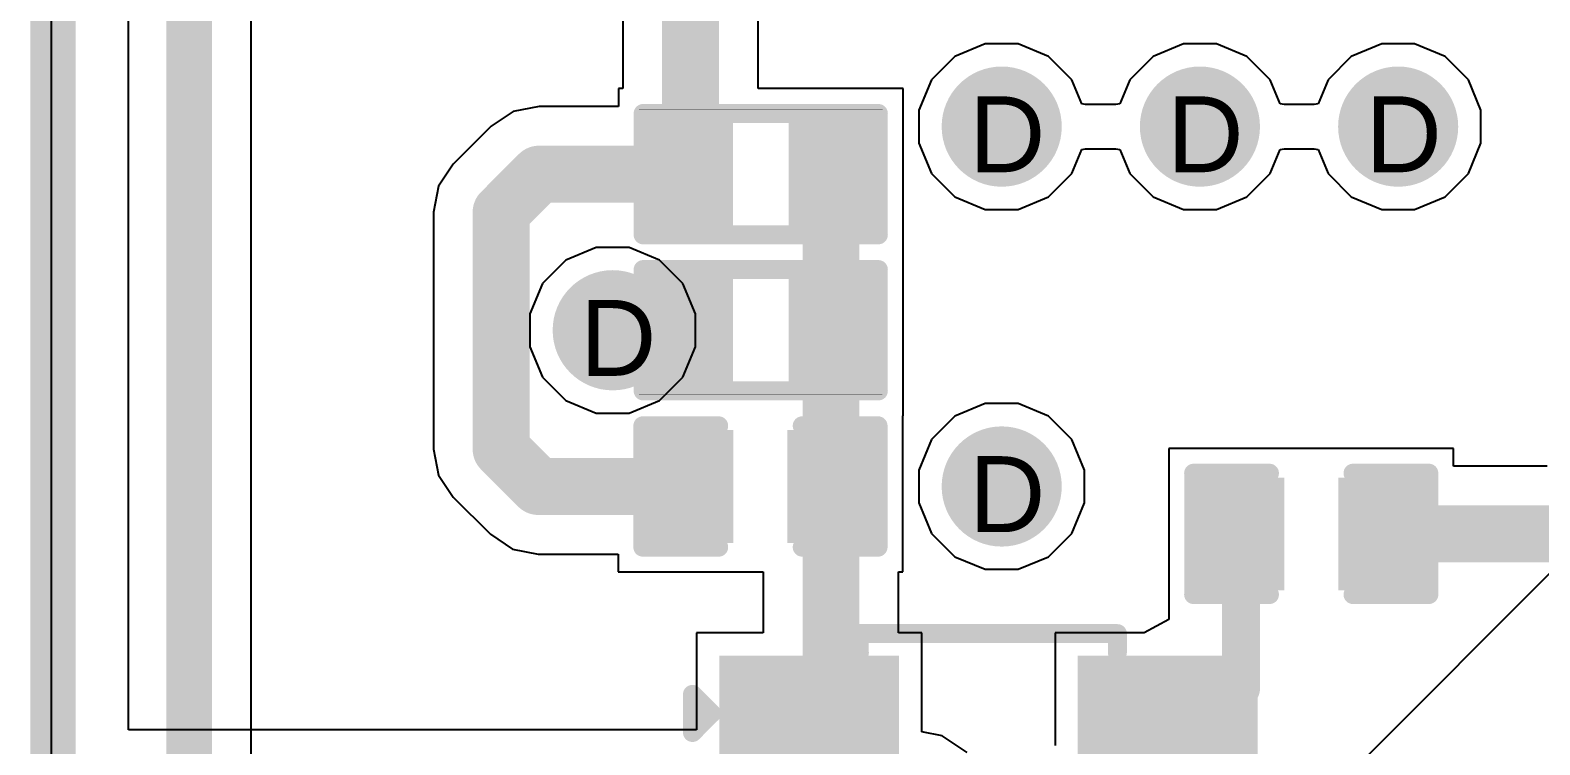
# Model space of a CAD drawing. Header units: inches. Extents: x 0 to 5401, y 0 to 5414.
# Drawn here: x 26.35 to 36.46, y 59.27 to 64.05 of the extents above; entities that cross this region are included whole.
import ezdxf

# ---------------------------------------------------------------- set-up
doc = ezdxf.new("R2010")
doc.units = ezdxf.units.IN
for name, color, linetype in [('Bottom Layer', 5, 'Continuous'), ('Bottom Solder', 6, 'Continuous'), ('Drill Drawing', 1, 'Continuous'), ('Layer 1', 16, 'Continuous'), ('Layer 2', 76, 'Continuous'), ('Top Layer', 1, 'Continuous'), ('Top Overlay', 2, 'Continuous'), ('Top Paste', 8, 'Continuous'), ('Top Solder', 216, 'Continuous'), ('Via Holes', 16, 'Continuous')]:
    doc.layers.add(name, color=color, linetype=linetype)
doc.styles.add('Arial', font='', dxfattribs={"height": 0.2})
doc.styles.get('Arial').set_extended_font_data('Arial')

# ---------------------------------------------------------------- blocks, each defined once
blk = doc.blocks.new('TSOT_23_6_33')
at = {"layer": 'Top Layer'}
for points in [[(-1.7, 1.25), (-0.7, 1.25), (-0.7, 0.65), (-1.7, 0.65)], [(0.7, 1.25), (1.7, 1.25), (1.7, 0.65), (0.7, 0.65)], [(-1.7, 0.3), (-0.7, 0.3), (-0.7, -0.3), (-1.7, -0.3)], [(0.7, 0.3), (1.7, 0.3), (1.7, -0.3), (0.7, -0.3)], [(-1.7, -0.65), (-0.7, -0.65), (-0.7, -1.25), (-1.7, -1.25)], [(0.7, -0.65), (1.7, -0.65), (1.7, -1.25), (0.7, -1.25)]]:
    blk.add_hatch(color=1, dxfattribs=at).paths.add_polyline_path(points)
at = {"layer": 'Top Paste'}
for points in [[(-1.7, 1.25), (-0.7, 1.25), (-0.7, 0.65), (-1.7, 0.65)], [(0.7, 1.25), (1.7, 1.25), (1.7, 0.65), (0.7, 0.65)], [(-1.7, 0.3), (-0.7, 0.3), (-0.7, -0.3), (-1.7, -0.3)], [(0.7, 0.3), (1.7, 0.3), (1.7, -0.3), (0.7, -0.3)], [(-1.7, -0.65), (-0.7, -0.65), (-0.7, -1.25), (-1.7, -1.25)], [(0.7, -0.65), (1.7, -0.65), (1.7, -1.25), (0.7, -1.25)]]:
    blk.add_hatch(color=8, dxfattribs=at).paths.add_polyline_path(points)
at = {"layer": 'Top Solder'}
for points in [[(-1.802, 1.352), (-0.598, 1.352), (-0.598, 0.548), (-1.802, 0.548)], [(0.598, 1.352), (1.802, 1.352), (1.802, 0.548), (0.598, 0.548)], [(-1.802, 0.402), (-0.598, 0.402), (-0.598, -0.402), (-1.802, -0.402)], [(0.598, 0.402), (1.802, 0.402), (1.802, -0.402), (0.598, -0.402)], [(-1.802, -0.548), (-0.598, -0.548), (-0.598, -1.352), (-1.802, -1.352)], [(0.598, -0.548), (1.802, -0.548), (1.802, -1.352), (0.598, -1.352)]]:
    blk.add_hatch(color=216, dxfattribs=at).paths.add_polyline_path(points)
at = {"layer": 'Top Overlay'}
for points in [[(-0.864, 1.372, 0.127, 0.127, 0), (-0.864, 1.499, 0.127, 0.127, 0)], [(-0.864, 1.499, 0.127, 0.127, 0), (0.864, 1.499, 0.127, 0.127, 0)], [(0.864, 1.372, 0.127, 0.127, 0), (0.864, 1.499, 0.127, 0.127, 0)], [(-1.981, 1.092, 0.127, 0.127, 0), (-1.854, 0.965, 0.127, 0.127, 0)], [(-1.981, 0.838, 0.127, 0.127, 0), (-1.981, 1.092, 0.127, 0.127, 0)], [(-1.981, 0.838, 0.127, 0.127, 0), (-1.854, 0.965, 0.127, 0.127, 0)], [(-0.864, -1.499, 0.127, 0.127, 0), (-0.864, -1.372, 0.127, 0.127, 0)], [(0.864, -1.499, 0.127, 0.127, 0), (0.864, -1.372, 0.127, 0.127, 0)], [(-0.864, -1.499, 0.127, 0.127, 0), (0.864, -1.499, 0.127, 0.127, 0)]]:
    blk.add_lwpolyline(points, format="xyseb", dxfattribs=at)
for points in [[(-0.895, 1.499, 0.0635, 0.0635, 1), (-0.832, 1.499, 0.0635, 0.0635, 1)], [(-0.895, 1.499, 0.0635, 0.0635, 1), (-0.832, 1.499, 0.0635, 0.0635, 1)], [(0.832, 1.499, 0.0635, 0.0635, 1), (0.895, 1.499, 0.0635, 0.0635, 1)], [(0.832, 1.499, 0.0635, 0.0635, 1), (0.895, 1.499, 0.0635, 0.0635, 1)], [(-0.895, 1.372, 0.0635, 0.0635, 1), (-0.832, 1.372, 0.0635, 0.0635, 1)], [(0.832, 1.372, 0.0635, 0.0635, 1), (0.895, 1.372, 0.0635, 0.0635, 1)], [(-2.013, 1.092, 0.0635, 0.0635, 1), (-1.949, 1.092, 0.0635, 0.0635, 1)], [(-2.013, 1.092, 0.0635, 0.0635, 1), (-1.949, 1.092, 0.0635, 0.0635, 1)], [(-1.886, 0.965, 0.0635, 0.0635, 1), (-1.822, 0.965, 0.0635, 0.0635, 1)], [(-1.886, 0.965, 0.0635, 0.0635, 1), (-1.822, 0.965, 0.0635, 0.0635, 1)], [(-2.013, 0.838, 0.0635, 0.0635, 1), (-1.949, 0.838, 0.0635, 0.0635, 1)], [(-2.013, 0.838, 0.0635, 0.0635, 1), (-1.949, 0.838, 0.0635, 0.0635, 1)], [(-0.895, -1.372, 0.0635, 0.0635, 1), (-0.832, -1.372, 0.0635, 0.0635, 1)], [(0.832, -1.372, 0.0635, 0.0635, 1), (0.895, -1.372, 0.0635, 0.0635, 1)], [(-0.895, -1.499, 0.0635, 0.0635, 1), (-0.832, -1.499, 0.0635, 0.0635, 1)], [(-0.895, -1.499, 0.0635, 0.0635, 1), (-0.832, -1.499, 0.0635, 0.0635, 1)], [(0.832, -1.499, 0.0635, 0.0635, 1), (0.895, -1.499, 0.0635, 0.0635, 1)], [(0.832, -1.499, 0.0635, 0.0635, 1), (0.895, -1.499, 0.0635, 0.0635, 1)]]:
    blk.add_lwpolyline(points, format="xyseb", close=True, dxfattribs=at)
blk = doc.blocks.new('R___0402_140')
at = {"layer": 'Top Layer'}
for points in [[(-0.699, -0.318), (-0.699, 0.318), (-0.241, 0.318), (-0.241, -0.318)], [(0.241, -0.318), (0.241, 0.318), (0.699, 0.318), (0.699, -0.318)]]:
    blk.add_hatch(color=1, dxfattribs=at).paths.add_polyline_path(points)
at = {"layer": 'Top Paste'}
for points in [[(-0.699, -0.318), (-0.699, 0.318), (-0.241, 0.318), (-0.241, -0.318)], [(0.241, -0.318), (0.241, 0.318), (0.699, 0.318), (0.699, -0.318)]]:
    blk.add_hatch(color=8, dxfattribs=at).paths.add_polyline_path(points)
at = {"layer": 'Top Solder'}
for points in [[(-0.754, -0.373), (-0.754, 0.373), (-0.186, 0.373), (-0.186, -0.373)], [(0.186, -0.373), (0.186, 0.373), (0.754, 0.373), (0.754, -0.373)]]:
    blk.add_hatch(color=216, dxfattribs=at).paths.add_polyline_path(points)
at = {"layer": 'Top Overlay'}
for points in [[(-0.787, -0.406, 0.127, 0.127, 0), (-0.787, 0.406, 0.127, 0.127, 0)], [(-0.787, 0.406, 0.127, 0.127, 0), (0.787, 0.406, 0.127, 0.127, 0)], [(0.787, -0.406, 0.127, 0.127, 0), (0.787, 0.406, 0.127, 0.127, 0)], [(-0.787, -0.406, 0.127, 0.127, 0), (0.787, -0.406, 0.127, 0.127, 0)], [(-0.813, -0.432, 0.00323, 0.00323, 0), (0.813, -0.432, 0.00323, 0.00323, 0)]]:
    blk.add_lwpolyline(points, format="xyseb", dxfattribs=at)
for points in [[(-0.819, 0.406, 0.0635, 0.0635, 1), (-0.756, 0.406, 0.0635, 0.0635, 1)], [(-0.819, 0.406, 0.0635, 0.0635, 1), (-0.756, 0.406, 0.0635, 0.0635, 1)], [(0.756, 0.406, 0.0635, 0.0635, 1), (0.819, 0.406, 0.0635, 0.0635, 1)], [(0.756, 0.406, 0.0635, 0.0635, 1), (0.819, 0.406, 0.0635, 0.0635, 1)], [(-0.819, -0.406, 0.0635, 0.0635, 1), (-0.756, -0.406, 0.0635, 0.0635, 1)], [(-0.819, -0.406, 0.0635, 0.0635, 1), (-0.756, -0.406, 0.0635, 0.0635, 1)], [(0.756, -0.406, 0.0635, 0.0635, 1), (0.819, -0.406, 0.0635, 0.0635, 1)], [(0.756, -0.406, 0.0635, 0.0635, 1), (0.819, -0.406, 0.0635, 0.0635, 1)], [(-0.814, -0.432, 0.00161, 0.00161, 1), (-0.812, -0.432, 0.00161, 0.00161, 1)], [(0.812, -0.432, 0.00161, 0.00161, 1), (0.814, -0.432, 0.00161, 0.00161, 1)]]:
    blk.add_lwpolyline(points, format="xyseb", close=True, dxfattribs=at)
blk = doc.blocks.new('R___0402_141')
at = {"layer": 'Top Layer'}
for points in [[(-0.699, -0.318), (-0.699, 0.318), (-0.241, 0.318), (-0.241, -0.318)], [(0.241, -0.318), (0.241, 0.318), (0.699, 0.318), (0.699, -0.318)]]:
    blk.add_hatch(color=1, dxfattribs=at).paths.add_polyline_path(points)
at = {"layer": 'Top Paste'}
for points in [[(-0.699, -0.318), (-0.699, 0.318), (-0.241, 0.318), (-0.241, -0.318)], [(0.241, -0.318), (0.241, 0.318), (0.699, 0.318), (0.699, -0.318)]]:
    blk.add_hatch(color=8, dxfattribs=at).paths.add_polyline_path(points)
at = {"layer": 'Top Solder'}
for points in [[(-0.754, -0.373), (-0.754, 0.373), (-0.186, 0.373), (-0.186, -0.373)], [(0.186, -0.373), (0.186, 0.373), (0.754, 0.373), (0.754, -0.373)]]:
    blk.add_hatch(color=216, dxfattribs=at).paths.add_polyline_path(points)
at = {"layer": 'Top Overlay'}
for points in [[(-0.787, 0.406, 0.127, 0.127, 0), (-0.787, -0.406, 0.127, 0.127, 0)], [(0.787, 0.406, 0.127, 0.127, 0), (-0.787, 0.406, 0.127, 0.127, 0)], [(0.787, 0.406, 0.127, 0.127, 0), (0.787, -0.406, 0.127, 0.127, 0)], [(0.787, -0.406, 0.127, 0.127, 0), (-0.787, -0.406, 0.127, 0.127, 0)], [(0.813, -0.432, 0.00323, 0.00323, 0), (-0.813, -0.432, 0.00323, 0.00323, 0)]]:
    blk.add_lwpolyline(points, format="xyseb", dxfattribs=at)
for points in [[(-0.819, 0.406, 0.0635, 0.0635, 1), (-0.756, 0.406, 0.0635, 0.0635, 1)], [(-0.819, 0.406, 0.0635, 0.0635, 1), (-0.756, 0.406, 0.0635, 0.0635, 1)], [(0.756, 0.406, 0.0635, 0.0635, 1), (0.819, 0.406, 0.0635, 0.0635, 1)], [(0.756, 0.406, 0.0635, 0.0635, 1), (0.819, 0.406, 0.0635, 0.0635, 1)], [(-0.819, -0.406, 0.0635, 0.0635, 1), (-0.756, -0.406, 0.0635, 0.0635, 1)], [(-0.819, -0.406, 0.0635, 0.0635, 1), (-0.756, -0.406, 0.0635, 0.0635, 1)], [(0.756, -0.406, 0.0635, 0.0635, 1), (0.819, -0.406, 0.0635, 0.0635, 1)], [(0.756, -0.406, 0.0635, 0.0635, 1), (0.819, -0.406, 0.0635, 0.0635, 1)], [(-0.814, -0.432, 0.00161, 0.00161, 1), (-0.812, -0.432, 0.00161, 0.00161, 1)], [(0.812, -0.432, 0.00161, 0.00161, 1), (0.814, -0.432, 0.00161, 0.00161, 1)]]:
    blk.add_lwpolyline(points, format="xyseb", close=True, dxfattribs=at)
blk = doc.blocks.new('C___0402_294')
at = {"layer": 'Top Layer'}
for points in [[(-0.699, -0.318), (-0.699, 0.318), (-0.241, 0.318), (-0.241, -0.318)], [(0.241, -0.318), (0.241, 0.318), (0.699, 0.318), (0.699, -0.318)]]:
    blk.add_hatch(color=1, dxfattribs=at).paths.add_polyline_path(points)
at = {"layer": 'Top Paste'}
for points in [[(-0.699, -0.318), (-0.699, 0.318), (-0.241, 0.318), (-0.241, -0.318)], [(0.241, -0.318), (0.241, 0.318), (0.699, 0.318), (0.699, -0.318)]]:
    blk.add_hatch(color=8, dxfattribs=at).paths.add_polyline_path(points)
at = {"layer": 'Top Solder'}
for points in [[(-0.758, -0.377), (-0.758, 0.377), (-0.181, 0.377), (-0.181, -0.377)], [(0.181, -0.377), (0.181, 0.377), (0.758, 0.377), (0.758, -0.377)]]:
    blk.add_hatch(color=216, dxfattribs=at).paths.add_polyline_path(points)
at = {"layer": 'Top Overlay'}
for points in [[(-0.279, 0.406, 0.127, 0.127, 0), (-0.787, 0.406, 0.127, 0.127, 0)], [(-0.787, 0.406, 0.127, 0.127, 0), (-0.787, -0.406, 0.127, 0.127, 0)], [(0.787, 0.406, 0.127, 0.127, 0), (0.279, 0.406, 0.127, 0.127, 0)], [(0.787, 0.406, 0.127, 0.127, 0), (0.787, -0.406, 0.127, 0.127, 0)], [(-0.279, -0.406, 0.127, 0.127, 0), (-0.787, -0.406, 0.127, 0.127, 0)], [(0.787, -0.406, 0.127, 0.127, 0), (0.279, -0.406, 0.127, 0.127, 0)]]:
    blk.add_lwpolyline(points, format="xyseb", dxfattribs=at)
for points in [[(-0.819, 0.406, 0.0635, 0.0635, 1), (-0.756, 0.406, 0.0635, 0.0635, 1)], [(-0.819, 0.406, 0.0635, 0.0635, 1), (-0.756, 0.406, 0.0635, 0.0635, 1)], [(-0.311, 0.406, 0.0635, 0.0635, 1), (-0.248, 0.406, 0.0635, 0.0635, 1)], [(0.248, 0.406, 0.0635, 0.0635, 1), (0.311, 0.406, 0.0635, 0.0635, 1)], [(0.756, 0.406, 0.0635, 0.0635, 1), (0.819, 0.406, 0.0635, 0.0635, 1)], [(0.756, 0.406, 0.0635, 0.0635, 1), (0.819, 0.406, 0.0635, 0.0635, 1)], [(-0.819, -0.406, 0.0635, 0.0635, 1), (-0.756, -0.406, 0.0635, 0.0635, 1)], [(-0.819, -0.406, 0.0635, 0.0635, 1), (-0.756, -0.406, 0.0635, 0.0635, 1)], [(-0.311, -0.406, 0.0635, 0.0635, 1), (-0.248, -0.406, 0.0635, 0.0635, 1)], [(0.248, -0.406, 0.0635, 0.0635, 1), (0.311, -0.406, 0.0635, 0.0635, 1)], [(0.756, -0.406, 0.0635, 0.0635, 1), (0.819, -0.406, 0.0635, 0.0635, 1)], [(0.756, -0.406, 0.0635, 0.0635, 1), (0.819, -0.406, 0.0635, 0.0635, 1)]]:
    blk.add_lwpolyline(points, format="xyseb", close=True, dxfattribs=at)
blk = doc.blocks.new('C___0402_295')
at = {"layer": 'Top Layer'}
for points in [[(-0.699, -0.318), (-0.699, 0.318), (-0.241, 0.318), (-0.241, -0.318)], [(0.241, -0.318), (0.241, 0.318), (0.699, 0.318), (0.699, -0.318)]]:
    blk.add_hatch(color=1, dxfattribs=at).paths.add_polyline_path(points)
at = {"layer": 'Top Paste'}
for points in [[(-0.699, -0.318), (-0.699, 0.318), (-0.241, 0.318), (-0.241, -0.318)], [(0.241, -0.318), (0.241, 0.318), (0.699, 0.318), (0.699, -0.318)]]:
    blk.add_hatch(color=8, dxfattribs=at).paths.add_polyline_path(points)
at = {"layer": 'Top Solder'}
for points in [[(-0.758, -0.377), (-0.758, 0.377), (-0.181, 0.377), (-0.181, -0.377)], [(0.181, -0.377), (0.181, 0.377), (0.758, 0.377), (0.758, -0.377)]]:
    blk.add_hatch(color=216, dxfattribs=at).paths.add_polyline_path(points)
at = {"layer": 'Top Overlay'}
for points in [[(-0.279, 0.406, 0.127, 0.127, 0), (-0.787, 0.406, 0.127, 0.127, 0)], [(-0.787, 0.406, 0.127, 0.127, 0), (-0.787, -0.406, 0.127, 0.127, 0)], [(0.787, 0.406, 0.127, 0.127, 0), (0.279, 0.406, 0.127, 0.127, 0)], [(0.787, 0.406, 0.127, 0.127, 0), (0.787, -0.406, 0.127, 0.127, 0)], [(-0.279, -0.406, 0.127, 0.127, 0), (-0.787, -0.406, 0.127, 0.127, 0)], [(0.787, -0.406, 0.127, 0.127, 0), (0.279, -0.406, 0.127, 0.127, 0)]]:
    blk.add_lwpolyline(points, format="xyseb", dxfattribs=at)
for points in [[(-0.819, 0.406, 0.0635, 0.0635, 1), (-0.756, 0.406, 0.0635, 0.0635, 1)], [(-0.819, 0.406, 0.0635, 0.0635, 1), (-0.756, 0.406, 0.0635, 0.0635, 1)], [(-0.311, 0.406, 0.0635, 0.0635, 1), (-0.248, 0.406, 0.0635, 0.0635, 1)], [(0.248, 0.406, 0.0635, 0.0635, 1), (0.311, 0.406, 0.0635, 0.0635, 1)], [(0.756, 0.406, 0.0635, 0.0635, 1), (0.819, 0.406, 0.0635, 0.0635, 1)], [(0.756, 0.406, 0.0635, 0.0635, 1), (0.819, 0.406, 0.0635, 0.0635, 1)], [(-0.819, -0.406, 0.0635, 0.0635, 1), (-0.756, -0.406, 0.0635, 0.0635, 1)], [(-0.819, -0.406, 0.0635, 0.0635, 1), (-0.756, -0.406, 0.0635, 0.0635, 1)], [(-0.311, -0.406, 0.0635, 0.0635, 1), (-0.248, -0.406, 0.0635, 0.0635, 1)], [(0.248, -0.406, 0.0635, 0.0635, 1), (0.311, -0.406, 0.0635, 0.0635, 1)], [(0.756, -0.406, 0.0635, 0.0635, 1), (0.819, -0.406, 0.0635, 0.0635, 1)], [(0.756, -0.406, 0.0635, 0.0635, 1), (0.819, -0.406, 0.0635, 0.0635, 1)]]:
    blk.add_lwpolyline(points, format="xyseb", close=True, dxfattribs=at)

msp = doc.modelspace()

# ---------------------------------------------------------------- hatches: boundary and pattern name
at = {"layer": 'Bottom Layer'}
h = msp.add_hatch(color=5, dxfattribs=at)
edge = h.paths.add_edge_path()
edge.add_arc((32.855, 63.405), 0.3, 0, 360)
h = msp.add_hatch(color=5, dxfattribs=at)
edge = h.paths.add_edge_path()
edge.add_arc((34.182, 63.405), 0.3, 0, 360)
h = msp.add_hatch(color=5, dxfattribs=at)
edge = h.paths.add_edge_path()
edge.add_arc((35.509, 63.405), 0.3, 0, 360)
h = msp.add_hatch(color=5, dxfattribs=at)
edge = h.paths.add_edge_path()
edge.add_arc((30.251, 62.043), 0.3, 0, 360)
h = msp.add_hatch(color=5, dxfattribs=at)
edge = h.paths.add_edge_path()
edge.add_arc((32.855, 60.998), 0.3, 0, 360)
at = {"layer": 'Bottom Solder'}
h = msp.add_hatch(color=6, dxfattribs=at)
edge = h.paths.add_edge_path()
edge.add_arc((32.855, 63.405), 0.402, 0, 360)
h = msp.add_hatch(color=6, dxfattribs=at)
edge = h.paths.add_edge_path()
edge.add_arc((34.182, 63.405), 0.402, 0, 360)
h = msp.add_hatch(color=6, dxfattribs=at)
edge = h.paths.add_edge_path()
edge.add_arc((35.509, 63.405), 0.402, 0, 360)
h = msp.add_hatch(color=6, dxfattribs=at)
edge = h.paths.add_edge_path()
edge.add_arc((30.251, 62.043), 0.402, 0, 360)
h = msp.add_hatch(color=6, dxfattribs=at)
edge = h.paths.add_edge_path()
edge.add_arc((32.855, 60.998), 0.402, 0, 360)
at = {"layer": 'Layer 1'}
h = msp.add_hatch(color=16, dxfattribs=at)
edge = h.paths.add_edge_path()
edge.add_arc((32.855, 63.405), 0.3, 0, 360)
h = msp.add_hatch(color=16, dxfattribs=at)
edge = h.paths.add_edge_path()
edge.add_arc((34.182, 63.405), 0.3, 0, 360)
h = msp.add_hatch(color=16, dxfattribs=at)
edge = h.paths.add_edge_path()
edge.add_arc((35.509, 63.405), 0.3, 0, 360)
h = msp.add_hatch(color=16, dxfattribs=at)
edge = h.paths.add_edge_path()
edge.add_arc((30.251, 62.043), 0.3, 0, 360)
h = msp.add_hatch(color=16, dxfattribs=at)
edge = h.paths.add_edge_path()
edge.add_arc((32.855, 60.998), 0.3, 0, 360)
at = {"layer": 'Layer 2'}
h = msp.add_hatch(color=76, dxfattribs=at)
edge = h.paths.add_edge_path()
edge.add_arc((32.855, 63.405), 0.3, 0, 360)
h = msp.add_hatch(color=76, dxfattribs=at)
edge = h.paths.add_edge_path()
edge.add_arc((34.182, 63.405), 0.3, 0, 360)
h = msp.add_hatch(color=76, dxfattribs=at)
edge = h.paths.add_edge_path()
edge.add_arc((35.509, 63.405), 0.3, 0, 360)
h = msp.add_hatch(color=76, dxfattribs=at)
edge = h.paths.add_edge_path()
edge.add_arc((30.251, 62.043), 0.3, 0, 360)
h = msp.add_hatch(color=76, dxfattribs=at)
edge = h.paths.add_edge_path()
edge.add_arc((32.855, 60.998), 0.3, 0, 360)
at = {"layer": 'Top Layer'}
h = msp.add_hatch(color=1, dxfattribs=at)
edge = h.paths.add_edge_path()
edge.add_arc((32.855, 63.405), 0.3, 0, 360)
h = msp.add_hatch(color=1, dxfattribs=at)
edge = h.paths.add_edge_path()
edge.add_arc((34.182, 63.405), 0.3, 0, 360)
h = msp.add_hatch(color=1, dxfattribs=at)
edge = h.paths.add_edge_path()
edge.add_arc((35.509, 63.405), 0.3, 0, 360)
h = msp.add_hatch(color=1, dxfattribs=at)
edge = h.paths.add_edge_path()
edge.add_arc((30.251, 62.043), 0.3, 0, 360)
h = msp.add_hatch(color=1, dxfattribs=at)
edge = h.paths.add_edge_path()
edge.add_arc((32.855, 60.998), 0.3, 0, 360)
at = {"layer": 'Top Solder'}
h = msp.add_hatch(color=216, dxfattribs=at)
edge = h.paths.add_edge_path()
edge.add_arc((32.855, 63.405), 0.402, 0, 360)
h = msp.add_hatch(color=216, dxfattribs=at)
edge = h.paths.add_edge_path()
edge.add_arc((34.182, 63.405), 0.402, 0, 360)
h = msp.add_hatch(color=216, dxfattribs=at)
edge = h.paths.add_edge_path()
edge.add_arc((35.509, 63.405), 0.402, 0, 360)
h = msp.add_hatch(color=216, dxfattribs=at)
edge = h.paths.add_edge_path()
edge.add_arc((30.251, 62.043), 0.402, 0, 360)
h = msp.add_hatch(color=216, dxfattribs=at)
edge = h.paths.add_edge_path()
edge.add_arc((32.855, 60.998), 0.402, 0, 360)
at = {"layer": 'Via Holes'}
h = msp.add_hatch(color=7, dxfattribs=at)
edge = h.paths.add_edge_path()
edge.add_arc((32.855, 63.405), 0.15, 0, 360)
h = msp.add_hatch(color=7, dxfattribs=at)
edge = h.paths.add_edge_path()
edge.add_arc((34.182, 63.405), 0.15, 0, 360)
h = msp.add_hatch(color=7, dxfattribs=at)
edge = h.paths.add_edge_path()
edge.add_arc((35.509, 63.405), 0.15, 0, 360)
h = msp.add_hatch(color=7, dxfattribs=at)
edge = h.paths.add_edge_path()
edge.add_arc((30.251, 62.043), 0.15, 0, 360)
h = msp.add_hatch(color=7, dxfattribs=at)
edge = h.paths.add_edge_path()
edge.add_arc((32.855, 60.998), 0.15, 0, 360)

# ---------------------------------------------------------------- linework, layer by layer
at = {"layer": 'Bottom Layer'}
msp.add_line((27.831, 25.048), (27.831, 78.795), dxfattribs=at)
for points in [[(26.504, 23.363, 0.305, 0.305, 0), (26.504, 79.262, 0.305, 0.305, 0)], [(27.416, 24.876, 0.305, 0.305, 0), (27.416, 78.966, 0.305, 0.305, 0)]]:
    msp.add_lwpolyline(points, format="xyseb", dxfattribs=at)
at = {"layer": 'Layer 2'}
for p, q in [((32.541, 63.874), (32.385, 63.718)), ((32.745, 63.959), (32.541, 63.874)), ((32.965, 63.959), (32.745, 63.959)), ((33.169, 63.874), (32.965, 63.959)), ((33.325, 63.718), (33.169, 63.874)), ((33.868, 63.874), (33.712, 63.718)), ((34.072, 63.959), (33.868, 63.874)), ((34.292, 63.959), (34.072, 63.959)), ((34.496, 63.874), (34.292, 63.959)), ((34.652, 63.718), (34.496, 63.874)), ((35.195, 63.874), (35.04, 63.718)), ((35.399, 63.959), (35.195, 63.874)), ((35.619, 63.959), (35.399, 63.959)), ((35.823, 63.874), (35.619, 63.959)), ((35.979, 63.718), (35.823, 63.874)), ((32.385, 63.718), (32.301, 63.515)), ((33.391, 63.557), (33.325, 63.718)), ((33.712, 63.718), (33.645, 63.557)), ((34.719, 63.557), (34.652, 63.718)), ((35.04, 63.718), (34.973, 63.557)), ((36.063, 63.515), (35.979, 63.718)), ((32.301, 63.515), (32.301, 63.294)), ((33.417, 63.552), (33.391, 63.557)), ((33.62, 63.552), (33.417, 63.552)), ((33.645, 63.557), (33.62, 63.552)), ((34.745, 63.552), (34.719, 63.557)), ((34.947, 63.552), (34.745, 63.552)), ((34.973, 63.557), (34.947, 63.552)), ((36.063, 63.294), (36.063, 63.515)), ((32.301, 63.294), (32.385, 63.091)), ((35.979, 63.091), (36.063, 63.294)), ((33.325, 63.091), (33.391, 63.252)), ((33.391, 63.252), (33.417, 63.257)), ((33.417, 63.257), (33.62, 63.257)), ((33.62, 63.257), (33.645, 63.252)), ((33.645, 63.252), (33.712, 63.091)), ((34.652, 63.091), (34.719, 63.252)), ((34.719, 63.252), (34.745, 63.257)), ((34.745, 63.257), (34.947, 63.257)), ((34.947, 63.257), (34.973, 63.252)), ((34.973, 63.252), (35.04, 63.091)), ((32.385, 63.091), (32.541, 62.935)), ((33.169, 62.935), (33.325, 63.091)), ((33.712, 63.091), (33.868, 62.935)), ((34.496, 62.935), (34.652, 63.091)), ((35.04, 63.091), (35.195, 62.935)), ((35.823, 62.935), (35.979, 63.091)), ((32.541, 62.935), (32.745, 62.851)), ((32.965, 62.851), (33.169, 62.935)), ((33.868, 62.935), (34.072, 62.851)), ((34.292, 62.851), (34.496, 62.935)), ((35.195, 62.935), (35.399, 62.851)), ((35.619, 62.851), (35.823, 62.935)), ((32.745, 62.851), (32.965, 62.851)), ((34.072, 62.851), (34.292, 62.851)), ((35.399, 62.851), (35.619, 62.851)), ((30.141, 62.597), (29.938, 62.512)), ((30.362, 62.597), (30.141, 62.597)), ((30.565, 62.512), (30.362, 62.597)), ((29.938, 62.512), (29.782, 62.356)), ((30.721, 62.356), (30.565, 62.512)), ((29.782, 62.356), (29.697, 62.153)), ((30.805, 62.153), (30.721, 62.356)), ((29.697, 62.153), (29.697, 61.932)), ((30.805, 61.932), (30.805, 62.153)), ((29.697, 61.932), (29.782, 61.729)), ((30.721, 61.729), (30.805, 61.932)), ((29.782, 61.729), (29.938, 61.573)), ((30.565, 61.573), (30.721, 61.729)), ((29.938, 61.573), (30.141, 61.489)), ((30.362, 61.489), (30.565, 61.573)), ((32.745, 61.552), (32.541, 61.468)), ((32.965, 61.552), (32.745, 61.552)), ((33.169, 61.468), (32.965, 61.552)), ((30.141, 61.489), (30.362, 61.489)), ((32.541, 61.468), (32.385, 61.312)), ((33.325, 61.312), (33.169, 61.468)), ((32.385, 61.312), (32.301, 61.108)), ((33.409, 61.108), (33.325, 61.312)), ((32.301, 61.108), (32.301, 60.888)), ((33.409, 60.888), (33.409, 61.108)), ((32.301, 60.888), (32.385, 60.684)), ((33.325, 60.684), (33.409, 60.888)), ((32.385, 60.684), (32.541, 60.528)), ((33.169, 60.528), (33.325, 60.684)), ((32.541, 60.528), (32.745, 60.444)), ((32.745, 60.444), (32.965, 60.444)), ((32.965, 60.444), (33.169, 60.528))]:
    msp.add_line(p, q, dxfattribs=at)
at = {"layer": 'Top Layer'}
for p, q in [((26.492, 68.727), (26.492, 58.852)), ((27.01, 59.37), (27.01, 68.727)), ((30.319, 66.389), (30.319, 63.659)), ((31.225, 63.659), (31.225, 66.201)), ((30.319, 63.659), (30.29, 63.659)), ((30.29, 63.659), (30.29, 63.54)), ((32.195, 63.659), (31.225, 63.659)), ((32.195, 62.516), (32.195, 63.659)), ((29.584, 63.506), (29.437, 63.407)), ((29.758, 63.54), (29.584, 63.506)), ((30.29, 63.54), (29.758, 63.54)), ((29.437, 63.407), (29.184, 63.154)), ((29.437, 63.407), (29.437, 63.407)), ((29.184, 63.154), (29.085, 63.007)), ((29.085, 63.007), (29.051, 62.833)), ((29.051, 62.833), (29.051, 61.247)), ((32.195, 61.471), (32.195, 62.516)), ((32.193, 60.427), (32.193, 61.471)), ((32.193, 61.471), (32.195, 61.471)), ((29.051, 61.247), (29.085, 61.073)), ((35.879, 61.252), (33.974, 61.252)), ((33.974, 61.252), (33.974, 60.109)), ((35.879, 61.134), (35.879, 61.252)), ((29.085, 61.073), (29.184, 60.926)), ((36.506, 61.134), (35.879, 61.134)), ((34.93, 58.825), (37.103, 60.998)), ((29.184, 60.926), (29.432, 60.678)), ((29.432, 60.678), (29.432, 60.678)), ((29.432, 60.678), (29.58, 60.579)), ((29.58, 60.579), (29.753, 60.545)), ((29.753, 60.545), (30.288, 60.545)), ((30.288, 60.545), (30.288, 60.427)), ((30.288, 60.427), (31.259, 60.427)), ((31.259, 60.427), (31.259, 60.019)), ((32.165, 60.019), (32.165, 60.427)), ((32.165, 60.427), (32.193, 60.427)), ((33.974, 60.109), (33.808, 60.019)), ((31.259, 60.019), (30.812, 60.019)), ((30.812, 60.019), (30.812, 59.37)), ((32.32, 60.019), (32.165, 60.019)), ((32.32, 59.357), (32.32, 60.019)), ((33.808, 60.019), (33.212, 60.019)), ((33.212, 60.019), (33.212, 59.266)), ((30.812, 59.37), (27.01, 59.37)), ((32.456, 59.33), (32.32, 59.357)), ((32.624, 59.218), (32.456, 59.33))]:
    msp.add_line(p, q, dxfattribs=at)
for points in [[(30.772, 63.087, 0.381, 0.381, 0), (30.772, 66.389, 0.381, 0.381, 0)], [(29.504, 62.833, 0.381, 0.381, 0), (29.758, 63.087, 0.381, 0.381, 0)], [(29.758, 63.087, 0.381, 0.381, 0), (30.772, 63.087, 0.381, 0.381, 0)], [(31.712, 62.043, 0.381, 0.381, 0), (31.712, 63.087, 0.381, 0.381, 0)], [(29.504, 61.247, 0.381, 0.381, 0), (29.504, 62.833, 0.381, 0.381, 0)], [(30.251, 62.043, 0.381, 0.381, 0), (30.772, 62.043, 0.381, 0.381, 0)], [(31.712, 59.585, 0.381, 0.381, 0), (31.712, 62.043, 0.381, 0.381, 0)], [(29.504, 61.247, 0.381, 0.381, 0), (29.753, 60.998, 0.381, 0.381, 0)], [(29.753, 60.998, 0.381, 0.381, 0), (30.77, 60.998, 0.381, 0.381, 0)], [(35.397, 60.681, 0.381, 0.381, 0), (37.941, 60.681, 0.381, 0.381, 0)], [(34.457, 59.648, 0.254, 0.254, 0), (34.457, 60.681, 0.254, 0.254, 0)], [(31.591, 59.465, 0.381, 0.381, 0), (31.71, 59.585, 0.381, 0.381, 0)], [(31.71, 59.585, 0.381, 0.381, 0), (31.712, 59.585, 0.381, 0.381, 0)], [(34.274, 59.465, 0.254, 0.254, 0), (34.457, 59.648, 0.254, 0.254, 0)], [(31.456, 59.465, 0.381, 0.381, 0), (31.591, 59.465, 0.381, 0.381, 0)], [(34.076, 59.465, 0.254, 0.254, 0), (34.274, 59.465, 0.254, 0.254, 0)]]:
    msp.add_lwpolyline(points, format="xyseb", dxfattribs=at)
for points in [[(29.663, 63.087, 0.191, 0.191, 1), (29.853, 63.087, 0.191, 0.191, 1)], [(29.663, 63.087, 0.191, 0.191, 1), (29.853, 63.087, 0.191, 0.191, 1)], [(30.677, 63.087, 0.191, 0.191, 1), (30.867, 63.087, 0.191, 0.191, 1)], [(30.677, 63.087, 0.191, 0.191, 1), (30.867, 63.087, 0.191, 0.191, 1)], [(31.617, 63.087, 0.191, 0.191, 1), (31.807, 63.087, 0.191, 0.191, 1)], [(29.409, 62.833, 0.191, 0.191, 1), (29.599, 62.833, 0.191, 0.191, 1)], [(29.409, 62.833, 0.191, 0.191, 1), (29.599, 62.833, 0.191, 0.191, 1)], [(30.156, 62.043, 0.191, 0.191, 1), (30.347, 62.043, 0.191, 0.191, 1)], [(30.677, 62.043, 0.191, 0.191, 1), (30.867, 62.043, 0.191, 0.191, 1)], [(31.617, 62.043, 0.191, 0.191, 1), (31.807, 62.043, 0.191, 0.191, 1)], [(31.617, 62.043, 0.191, 0.191, 1), (31.807, 62.043, 0.191, 0.191, 1)], [(29.409, 61.247, 0.191, 0.191, 1), (29.599, 61.247, 0.191, 0.191, 1)], [(29.409, 61.247, 0.191, 0.191, 1), (29.599, 61.247, 0.191, 0.191, 1)], [(29.658, 60.998, 0.191, 0.191, 1), (29.848, 60.998, 0.191, 0.191, 1)], [(29.658, 60.998, 0.191, 0.191, 1), (29.848, 60.998, 0.191, 0.191, 1)], [(30.675, 60.998, 0.191, 0.191, 1), (30.865, 60.998, 0.191, 0.191, 1)], [(35.302, 60.681, 0.191, 0.191, 1), (35.492, 60.681, 0.191, 0.191, 1)], [(34.394, 60.681, 0.127, 0.127, 1), (34.521, 60.681, 0.127, 0.127, 1)], [(31.615, 59.585, 0.191, 0.191, 1), (31.805, 59.585, 0.191, 0.191, 1)], [(31.615, 59.585, 0.191, 0.191, 1), (31.805, 59.585, 0.191, 0.191, 1)], [(31.617, 59.585, 0.191, 0.191, 1), (31.807, 59.585, 0.191, 0.191, 1)], [(31.617, 59.585, 0.191, 0.191, 1), (31.807, 59.585, 0.191, 0.191, 1)], [(34.394, 59.648, 0.127, 0.127, 1), (34.521, 59.648, 0.127, 0.127, 1)], [(34.394, 59.648, 0.127, 0.127, 1), (34.521, 59.648, 0.127, 0.127, 1)], [(31.361, 59.465, 0.191, 0.191, 1), (31.551, 59.465, 0.191, 0.191, 1)], [(31.495, 59.465, 0.191, 0.191, 1), (31.686, 59.465, 0.191, 0.191, 1)], [(31.495, 59.465, 0.191, 0.191, 1), (31.686, 59.465, 0.191, 0.191, 1)], [(34.013, 59.465, 0.127, 0.127, 1), (34.14, 59.465, 0.127, 0.127, 1)], [(34.211, 59.465, 0.127, 0.127, 1), (34.338, 59.465, 0.127, 0.127, 1)], [(34.211, 59.465, 0.127, 0.127, 1), (34.338, 59.465, 0.127, 0.127, 1)]]:
    msp.add_lwpolyline(points, format="xyseb", close=True, dxfattribs=at)

# ---------------------------------------------------------------- block references
at = {"rotation": 180}
for name, p in [('R___0402_141', (31.242, 63.087)), ('C___0402_294', (31.24, 60.998)), ('C___0402_295', (34.927, 60.681))]:
    msp.add_blockref(name, p, dxfattribs=at)
for name, p in [('R___0402_140', (31.242, 62.043)), ('TSOT_23_6_33', (32.766, 58.515))]:
    msp.add_blockref(name, p)

# ---------------------------------------------------------------- texts
at = {"layer": 'Drill Drawing', "style": 'Arial'}
for p in [(32.635, 63.1), (33.962, 63.1), (35.289, 63.1), (30.031, 61.738), (32.635, 60.693)]:
    msp.add_text('D', height=0.508, dxfattribs=at).set_placement(p)

doc.saveas('drawing.dxf')
